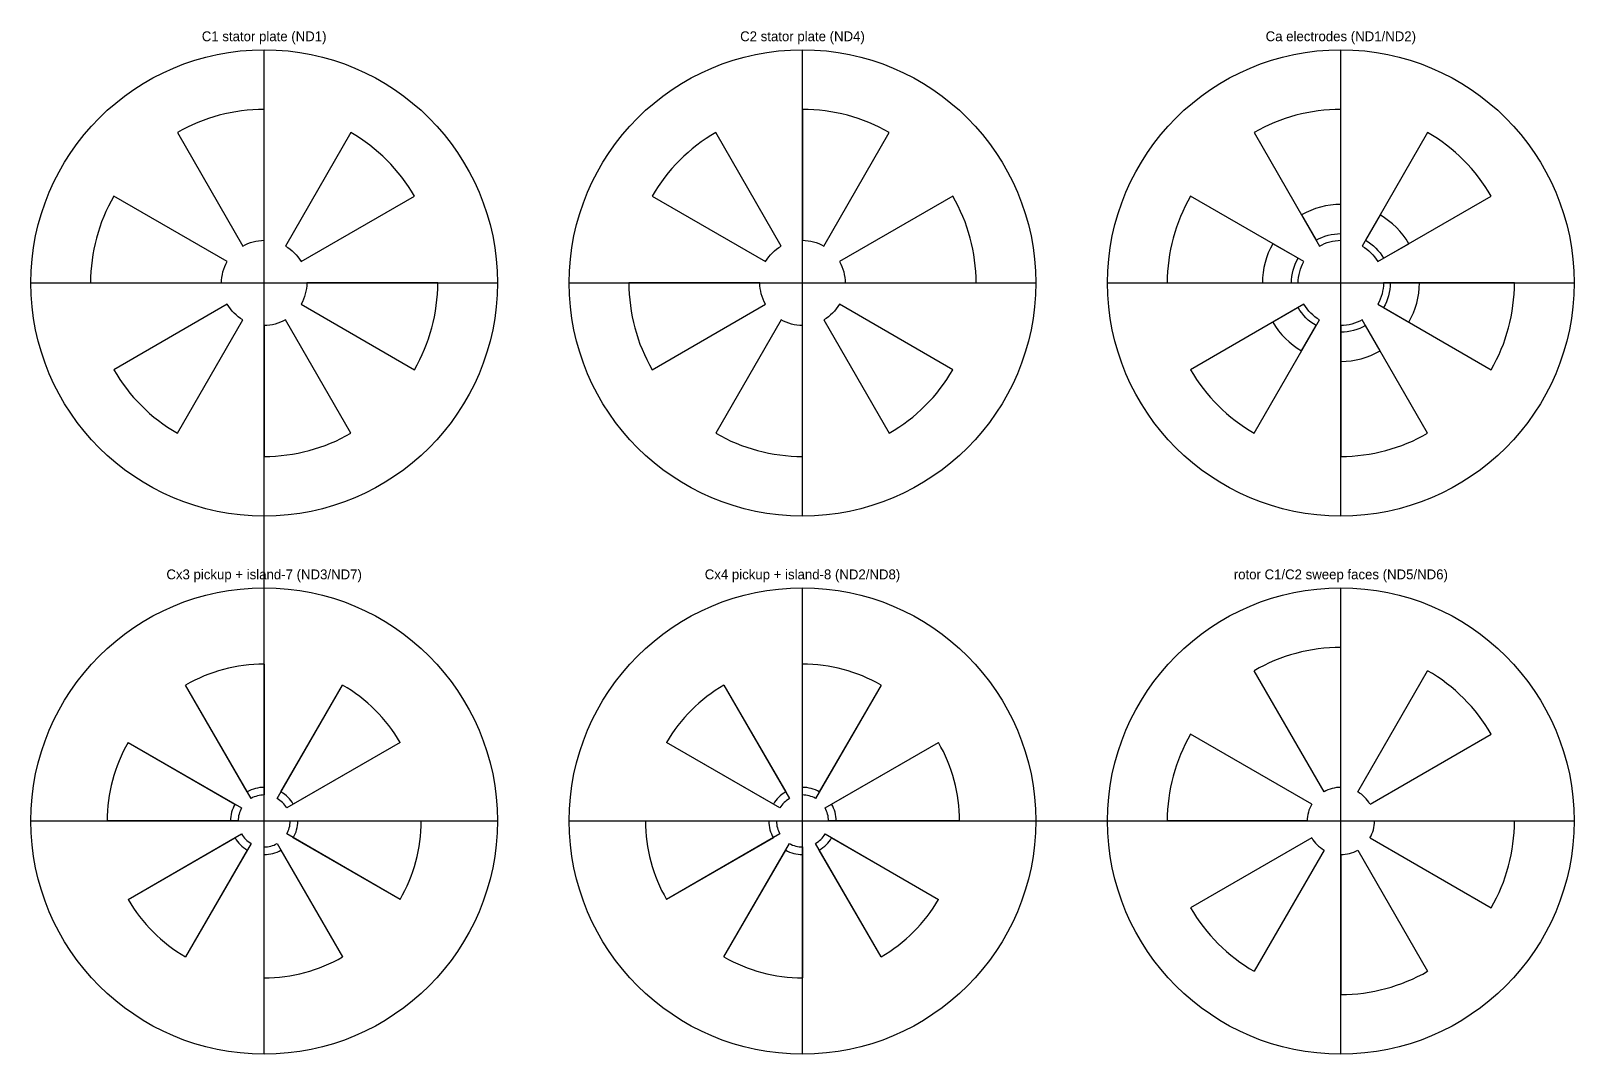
# Model space of a CAD drawing. Header units: millimetres. Extents: x -1895 to 7091, y -3420 to 1632.
# Drawn here: x -520 to 2920, y -3420 to -1138 of the extents above; entities that cross this region are included whole.
import ezdxf
from ezdxf.enums import TextEntityAlignment as Align

# ---------------------------------------------------------------- set-up
doc = ezdxf.new("R2010")
doc.units = ezdxf.units.MM
for name, color, linetype in [('00-VIEW-FRAMES', 9, 'Continuous'), ('ND1-C1-STATOR-PLATE', 1, 'Continuous'), ('ND10-ROTOR-C2-FACE', 5, 'Continuous'), ('ND2-Ca-ELECTRODE', 2, 'Continuous'), ('ND2-Cx4-PICKUP-STATOR', 2, 'Continuous'), ('ND3-Cx3-PICKUP-STATOR', 3, 'Continuous'), ('ND4-C2-STATOR-PLATE', 1, 'Continuous'), ('ND7-ISLAND-BARS-onB', 6, 'Continuous'), ('ND8-ISLAND-BARS-onA', 6, 'Continuous'), ('ND9-ROTOR-C1-FACE', 5, 'Continuous')]:
    doc.layers.add(name, color=color, linetype=linetype)

msp = doc.modelspace()

# ---------------------------------------------------------------- linework, layer by layer
at = {"layer": '00-VIEW-FRAMES', "color": 9}
for p, q in [((0, -3420), (0, -1180)), ((1200, -2220), (1200, -1180)), ((2400, -2220), (2400, -1180)), ((-520, -1700), (520, -1700)), ((680, -1700), (1720, -1700)), ((1880, -1700), (2920, -1700)), ((0, -3420), (0, -2380)), ((1200, -3420), (1200, -2380)), ((2400, -3420), (2400, -2380)), ((-520, -2900), (520, -2900)), ((680, -2900), (1880, -2900)), ((1880, -2900), (2920, -2900)), ((2400, -3420), (2400, -3391))]:
    msp.add_line(p, q, dxfattribs=at)
at = {"layer": '00-VIEW-FRAMES'}
for centre in [(0, -1700), (1200, -1700), (2400, -1700), (0, -2900), (1200, -2900), (2400, -2900)]:
    msp.add_circle(centre, 520, dxfattribs=at)
at = {"layer": 'ND1-C1-STATOR-PLATE'}
for points in [[(-193.5, -1364.8), (-47.5, -1617.7, -0.131652), (0, -1605), (0, -1313)], [(2206.5, -1364.8), (2352.5, -1617.7, -0.131652), (2400, -1605), (2400, -1313)], [(193.5, -1364.8), (47.5, -1617.7, -0.131652), (82.3, -1652.5), (335.2, -1506.5)], [(2593.5, -1364.8), (2447.5, -1617.7, -0.131652), (2482.3, -1652.5), (2735.2, -1506.5)], [(-387, -1700), (-95, -1700, -0.131652), (-82.3, -1652.5), (-335.2, -1506.5)], [(2013, -1700), (2305, -1700, -0.131652), (2317.7, -1652.5), (2064.8, -1506.5)], [(387, -1700), (95, -1700, -0.131652), (82.3, -1747.5), (335.2, -1893.5)], [(2787, -1700), (2495, -1700, -0.131652), (2482.3, -1747.5), (2735.2, -1893.5)], [(-193.5, -2035.2), (-47.5, -1782.3, -0.131652), (-82.3, -1747.5), (-335.2, -1893.5)], [(2206.5, -2035.2), (2352.5, -1782.3, -0.131652), (2317.7, -1747.5), (2064.8, -1893.5)], [(193.5, -2035.2), (47.5, -1782.3, -0.131652), (0, -1795), (0, -2087)], [(2593.5, -2035.2), (2447.5, -1782.3, -0.131652), (2400, -1795), (2400, -2087)]]:
    msp.add_lwpolyline(points, format="xyb", dxfattribs=at)
for centre, start, end in [((0, -1700), 90, 120), ((2400, -1700), 90, 120), ((0, -1700), 30, 60), ((2400, -1700), 30, 60), ((0, -1700), 150, 180), ((2400, -1700), 150, 180), ((0, -1700), 330, 360), ((2400, -1700), 330, 360), ((0, -1700), 210, 240), ((2400, -1700), 210, 240), ((0, -1700), 270, 300), ((2400, -1700), 270, 300)]:
    msp.add_arc(centre, 387, start, end, dxfattribs=at)
at = {"layer": 'ND10-ROTOR-C2-FACE'}
for points in [[(2400, -2825), (2400, -2513)], [(2362.5, -2835), (2206.5, -2564.8)], [(2437.5, -2835), (2593.5, -2564.8)], [(2335, -2862.5), (2064.8, -2706.5)], [(2465, -2862.5), (2735.2, -2706.5)], [(2325, -2900), (2013, -2900)], [(2475, -2900), (2787, -2900)], [(2335, -2937.5), (2064.8, -3093.5)], [(2465, -2937.5), (2735.2, -3093.5)], [(2362.5, -2965), (2206.5, -3235.2)], [(2400, -2975), (2400, -3287)], [(2437.5, -2965), (2593.5, -3235.2)]]:
    msp.add_lwpolyline(points, dxfattribs=at)
for radius, start, end in [(387, 90, 120), (387, 30, 60), (387, 150, 180), (75, 90, 120), (75, 30, 60), (75, 150, 180), (75, 330, 0), (387, 330, 0), (75, 210, 240), (75, 270, 300), (387, 210, 240), (387, 270, 300)]:
    msp.add_arc((2400, -2900), radius, start, end, dxfattribs=at)
at = {"layer": 'ND2-Ca-ELECTRODE'}
for points in [[(2312.5, -1548.4), (2345, -1604.7, -0.131652), (2400, -1590), (2400, -1525)], [(2487.5, -1548.4), (2455, -1604.7, -0.131652), (2495.3, -1645), (2551.6, -1612.5)], [(2225, -1700), (2290, -1700, -0.131652), (2304.7, -1645), (2248.4, -1612.5)], [(2575, -1700), (2510, -1700, -0.131652), (2495.3, -1755), (2551.6, -1787.5)], [(2312.5, -1851.6), (2345, -1795.3, -0.131652), (2304.7, -1755), (2248.4, -1787.5)], [(2487.5, -1851.6), (2455, -1795.3, -0.131652), (2400, -1810), (2400, -1875)]]:
    msp.add_lwpolyline(points, format="xyb", dxfattribs=at)
for start, end in [(90, 120), (30, 60), (150, 180), (330, 0), (210, 240), (270, 300)]:
    msp.add_arc((2400, -1700), 175, start, end, dxfattribs=at)
at = {"layer": 'ND2-Cx4-PICKUP-STATOR'}
for p, q in [((1200, -2842), (1200, -2550)), ((1025, -2596.9), (1171, -2849.8)), ((1375, -2596.9), (1229, -2849.8)), ((1149.8, -2871), (896.9, -2725)), ((1250.2, -2871), (1503.1, -2725)), ((850, -2900), (1142, -2900)), ((1550, -2900), (1258, -2900)), ((1149.8, -2929), (896.9, -3075)), ((1025, -3203.1), (1171, -2950.2)), ((1200, -2958), (1200, -3250)), ((1375, -3203.1), (1229, -2950.2)), ((1250.2, -2929), (1503.1, -3075))]:
    msp.add_line(p, q, dxfattribs=at)
for radius, start, end in [(350, 60, 90), (350, 120, 150), (350, 0, 30), (58, 120, 150), (58, 60, 90), (58, 360, 30), (350, 180, 210), (58, 180, 210), (58, 240, 270), (58, 300, 330), (350, 300, 330), (350, 240, 270)]:
    msp.add_arc((1200, -2900), radius, start, end, dxfattribs=at)
at = {"layer": 'ND3-Cx3-PICKUP-STATOR'}
for p, q in [((0, -2550), (0, -2842)), ((-29, -2849.8), (-175, -2596.9)), ((29, -2849.8), (175, -2596.9)), ((-303.1, -2725), (-50.2, -2871)), ((303.1, -2725), (50.2, -2871)), ((-58, -2900), (-350, -2900)), ((58, -2900), (350, -2900)), ((-303.1, -3075), (-50.2, -2929)), ((-29, -2950.2), (-175, -3203.1)), ((0, -3250), (0, -2958)), ((29, -2950.2), (175, -3203.1)), ((303.1, -3075), (50.2, -2929))]:
    msp.add_line(p, q, dxfattribs=at)
for radius, start, end in [(350, 90, 120), (350, 30, 60), (350, 150, 180), (58, 90, 120), (58, 30, 60), (58, 150, 180), (58, 330, 0), (350, 330, 0), (58, 210, 240), (58, 270, 300), (350, 210, 240), (350, 270, 300)]:
    msp.add_arc((0, -2900), radius, start, end, dxfattribs=at)
at = {"layer": 'ND4-C2-STATOR-PLATE'}
for points in [[(1200, -1313), (1200, -1605, -0.131652), (1247.5, -1617.7), (1393.5, -1364.8)], [(864.8, -1506.5), (1117.7, -1652.5, -0.131652), (1152.5, -1617.7), (1006.5, -1364.8)], [(1535.2, -1506.5), (1282.3, -1652.5, -0.131652), (1295, -1700), (1587, -1700)], [(864.8, -1893.5), (1117.7, -1747.5, -0.131652), (1105, -1700), (813, -1700)], [(1535.2, -1893.5), (1282.3, -1747.5, -0.131652), (1247.5, -1782.3), (1393.5, -2035.2)], [(1200, -2087), (1200, -1795, -0.131652), (1152.5, -1782.3), (1006.5, -2035.2)]]:
    msp.add_lwpolyline(points, format="xyb", dxfattribs=at)
for start, end in [(60, 90), (120, 150), (0, 30), (180, 210), (300, 330), (240, 270)]:
    msp.add_arc((1200, -1700), 387, start, end, dxfattribs=at)
at = {"layer": 'ND7-ISLAND-BARS-onB'}
for p, q in [((0, -2550), (0, -2825)), ((-37.5, -2835), (-175, -2596.9)), ((37.5, -2835), (175, -2596.9)), ((-303.1, -2725), (-65, -2862.5)), ((303.1, -2725), (65, -2862.5)), ((-75, -2900), (-350, -2900)), ((75, -2900), (350, -2900)), ((-303.1, -3075), (-65, -2937.5)), ((303.1, -3075), (65, -2937.5)), ((-37.5, -2965), (-175, -3203.1)), ((0, -3250), (0, -2975)), ((37.5, -2965), (175, -3203.1))]:
    msp.add_line(p, q, dxfattribs=at)
for radius, start, end in [(350, 90, 120), (350, 30, 60), (350, 150, 180), (75, 90, 120), (75, 30, 60), (75, 150, 180), (75, 330, 0), (350, 330, 0), (75, 210, 240), (75, 270, 300), (350, 210, 240), (350, 270, 300)]:
    msp.add_arc((0, -2900), radius, start, end, dxfattribs=at)
at = {"layer": 'ND8-ISLAND-BARS-onA'}
for p, q in [((1200, -2825), (1200, -2550)), ((1025, -2596.9), (1162.5, -2835)), ((1375, -2596.9), (1237.5, -2835)), ((1135, -2862.5), (896.9, -2725)), ((1265, -2862.5), (1503.1, -2725)), ((850, -2900), (1125, -2900)), ((1550, -2900), (1275, -2900)), ((1135, -2937.5), (896.9, -3075)), ((1265, -2937.5), (1503.1, -3075)), ((1025, -3203.1), (1162.5, -2965)), ((1200, -2975), (1200, -3250)), ((1375, -3203.1), (1237.5, -2965))]:
    msp.add_line(p, q, dxfattribs=at)
for radius, start, end in [(350, 60, 90), (350, 120, 150), (350, 0, 30), (75, 120, 150), (75, 60, 90), (75, 0, 30), (350, 180, 210), (75, 180, 210), (75, 300, 330), (75, 240, 270), (350, 300, 330), (350, 240, 270)]:
    msp.add_arc((1200, -2900), radius, start, end, dxfattribs=at)
at = {"layer": 'ND9-ROTOR-C1-FACE'}
for points in [[(2400, -2825), (2400, -2513)], [(2362.5, -2835), (2206.5, -2564.8)], [(2437.5, -2835), (2593.5, -2564.8)], [(2335, -2862.5), (2064.8, -2706.5)], [(2465, -2862.5), (2735.2, -2706.5)], [(2325, -2900), (2013, -2900)], [(2475, -2900), (2787, -2900)], [(2335, -2937.5), (2064.8, -3093.5)], [(2465, -2937.5), (2735.2, -3093.5)], [(2362.5, -2965), (2206.5, -3235.2)], [(2400, -2975), (2400, -3287)], [(2437.5, -2965), (2593.5, -3235.2)]]:
    msp.add_lwpolyline(points, dxfattribs=at)
for radius, start, end in [(387, 90, 120), (387, 30, 60), (387, 150, 180), (75, 90, 120), (75, 30, 60), (75, 150, 180), (75, 330, 0), (387, 330, 0), (75, 210, 240), (75, 270, 300), (387, 210, 240), (387, 270, 300)]:
    msp.add_arc((2400, -2900), radius, start, end, dxfattribs=at)

# ---------------------------------------------------------------- texts
at = {"layer": '00-VIEW-FRAMES', "color": 7}
for s, p in [('C1 stator plate (ND1)', (0, -1150)), ('C2 stator plate (ND4)', (1200, -1150)), ('Ca electrodes (ND1/ND2)', (2400, -1150)), ('Cx3 pickup + island-7 (ND3/ND7)', (0, -2350)), ('Cx4 pickup + island-8 (ND2/ND8)', (1200, -2350)), ('rotor C1/C2 sweep faces (ND5/ND6)', (2400, -2350))]:
    msp.add_text(s, height=22, dxfattribs=at).set_placement(p, align=Align.MIDDLE_CENTER)

doc.saveas('drawing.dxf')
